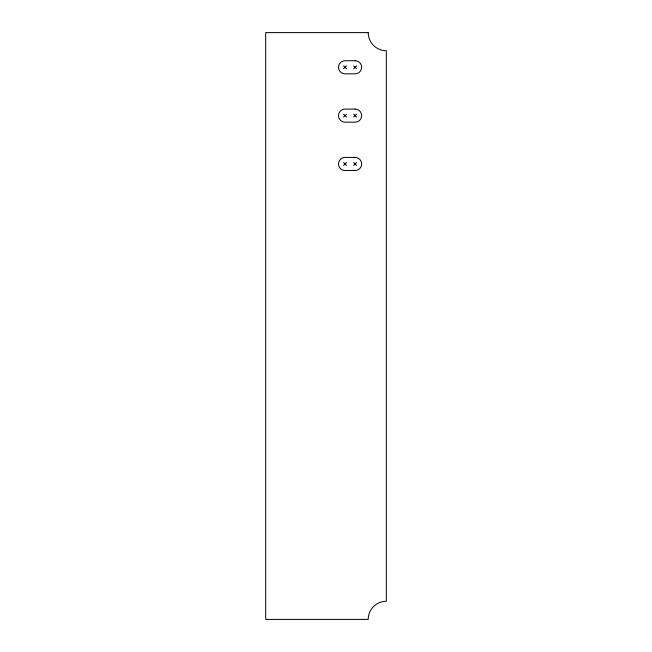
<?xml version="1.0" encoding="UTF-8"?>
<svg xmlns="http://www.w3.org/2000/svg" width="652" height="652" viewBox="0 0 652 652"><rect width="100%" height="100%" fill="white"/><g stroke="black" fill="none" stroke-linecap="round" stroke-linejoin="round"><path stroke-width="0.98" d="M343.612 68.713L346.457 65.86M353.686 68.713L356.53 65.86M343.612 117.05L346.457 114.206M353.686 117.05L356.53 114.206M343.612 165.396L346.457 162.544M353.686 165.396L356.53 162.544M353.686 65.86L356.53 68.713M343.612 65.86L346.457 68.713M353.686 114.206L356.53 117.05M343.612 114.206L346.457 117.05M353.686 162.544L356.53 165.396M343.612 162.544L346.457 165.396M368.201 32.6L265.674 32.6L265.674 619.4L368.201 619.4A18.126 18.126 0 0 1 386.326 601.274L386.326 50.726A18.126 18.126 0 0 1 368.201 32.6M355.104 60.742L345.038 60.742A6.544 6.544 0 0 0 338.486 67.286A6.544 6.544 0 0 0 345.038 73.831L355.104 73.831A6.544 6.544 0 0 0 361.656 67.286A6.544 6.544 0 0 0 355.104 60.742M355.104 109.08L345.038 109.08A6.544 6.544 0 0 0 338.486 115.632A6.544 6.544 0 0 0 345.038 122.177L355.104 122.177A6.544 6.544 0 0 0 361.656 115.632A6.544 6.544 0 0 0 355.104 109.08M355.104 157.425L345.038 157.425A6.544 6.544 0 0 0 338.486 163.97A6.544 6.544 0 0 0 345.038 170.514L355.104 170.514A6.544 6.544 0 0 0 361.656 163.97A6.544 6.544 0 0 0 355.104 157.425"/></g></svg>
